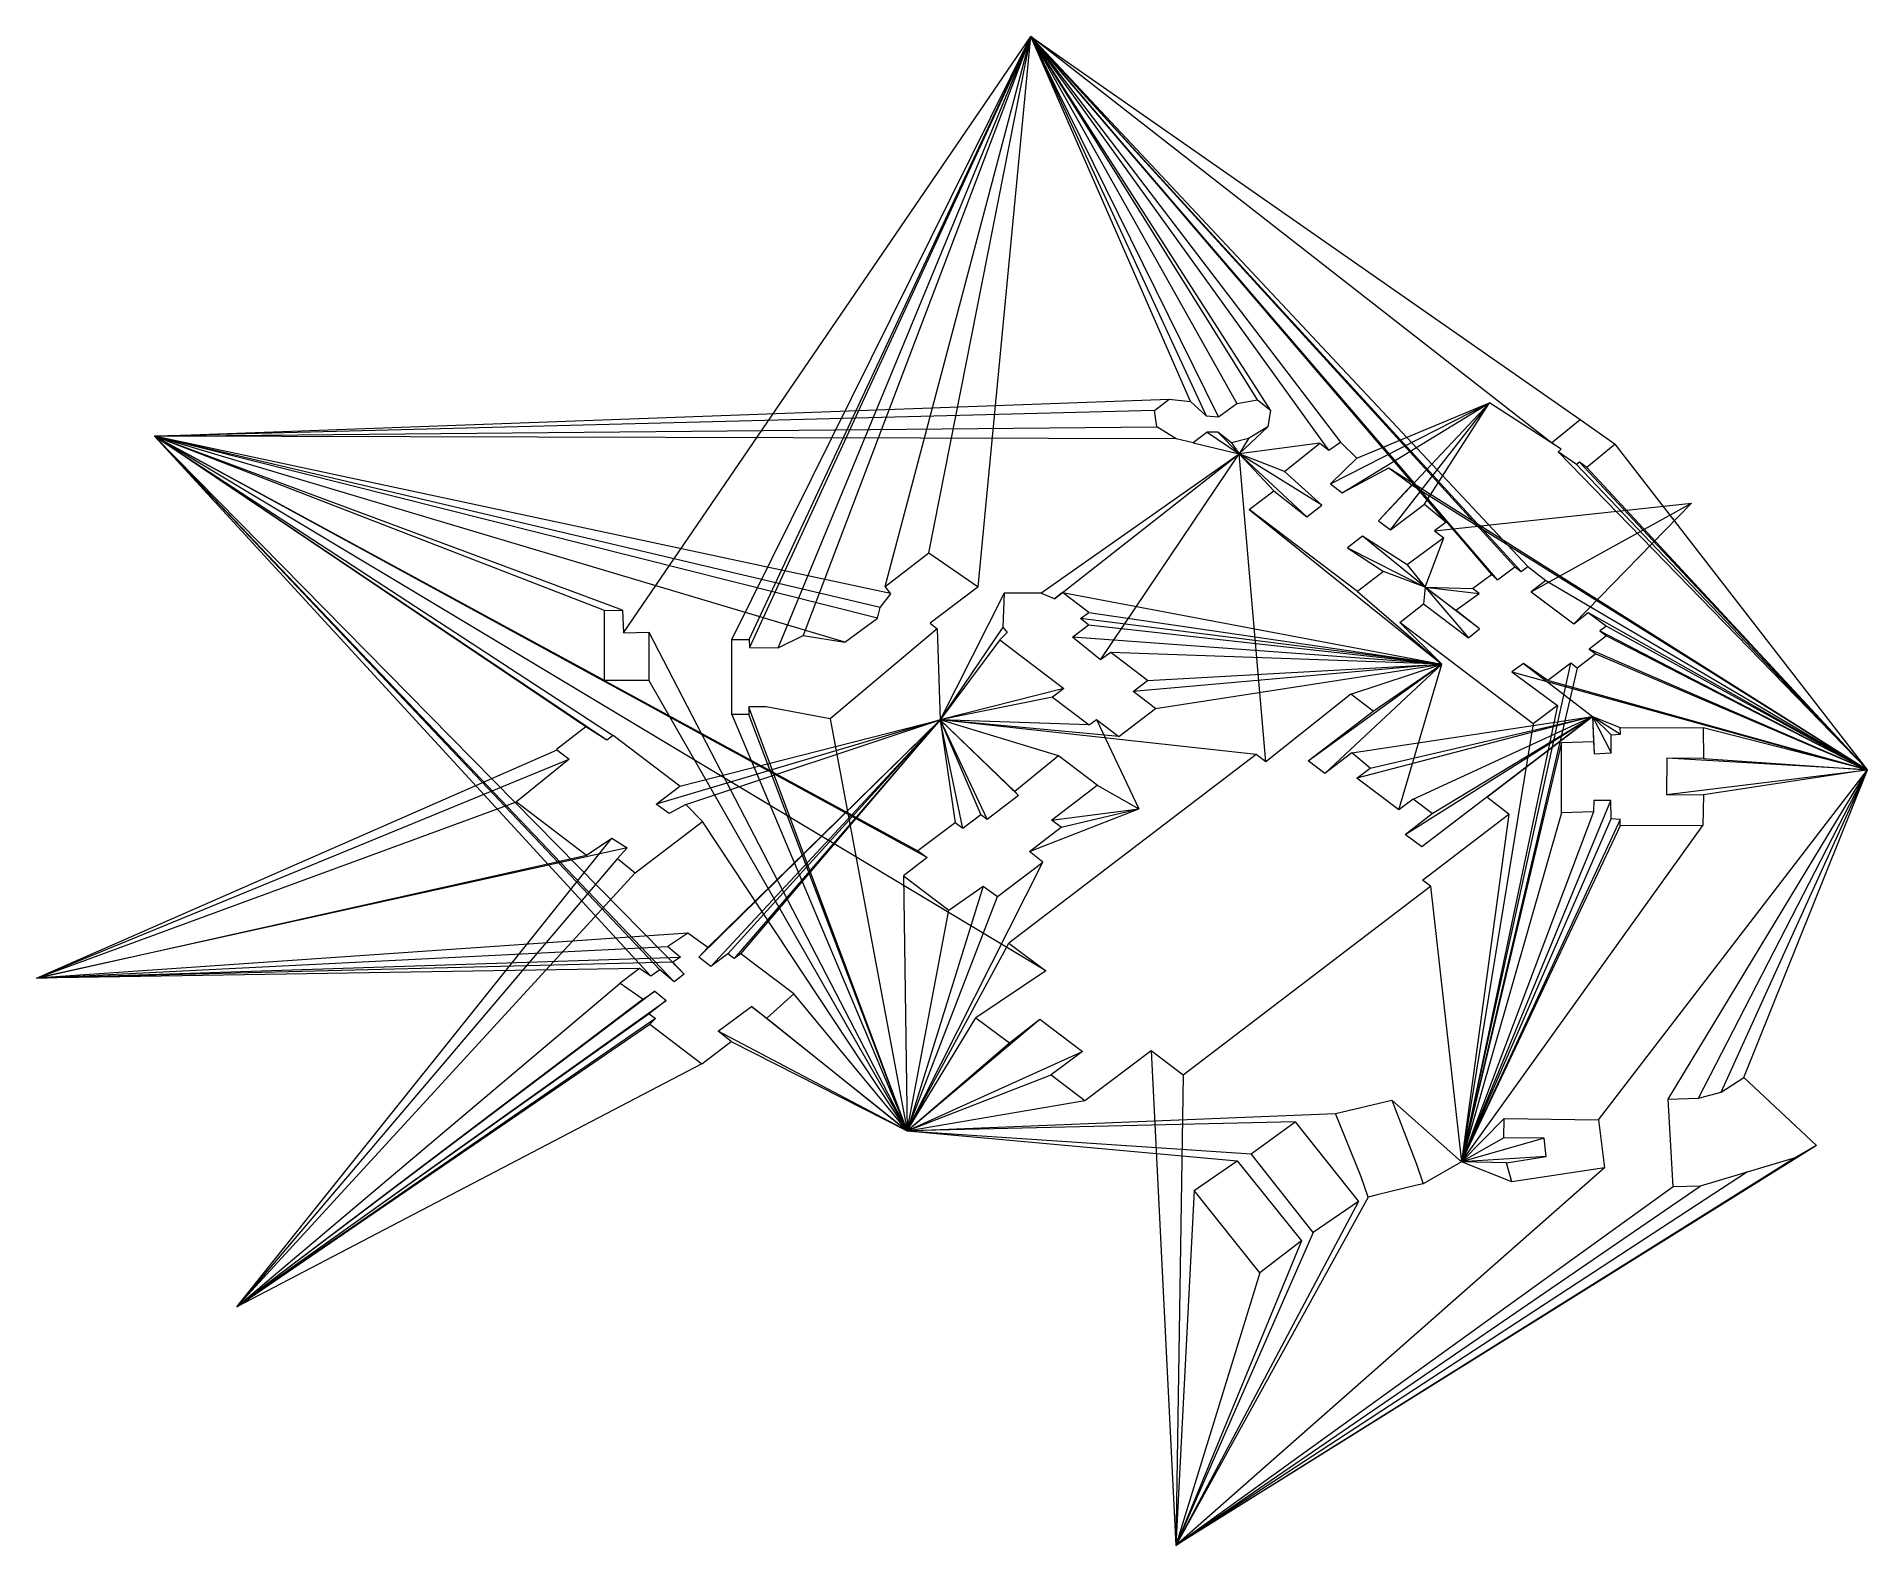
# Model space of a CAD drawing. Header units: metres. Extents: x 29.91727 to 29.92581, y 40.81831 to 40.82535.
import ezdxf

# ---------------------------------------------------------------- set-up
doc = ezdxf.new("R2010")
doc.units = ezdxf.units.M
doc.layers.add('DETAY', color=10, linetype='Continuous', lineweight=0)
doc.layers.add('POLIGON_AGI', color=210, linetype='Continuous', lineweight=0)

msp = doc.modelspace()

# ---------------------------------------------------------------- linework, layer by layer
at = {"layer": 'DETAY'}
for points in [[(29.9224954, 40.8235271, 399.3815918), (29.9224843, 40.823604, 396.15448), (29.9225532, 40.8236568, 396.15448), (29.9226525, 40.8236457, 399.3815918), (29.9227255, 40.8235796, 399.3815918), (29.9227828, 40.8235749, 399.3918152), (29.922868, 40.8236365, 396.2191467), (29.9229651, 40.823654, 396.0761719), (29.9230252, 40.8236052, 396.0761719), (29.9230127, 40.8235279, 399.3952026), (29.9229225, 40.8234729, 399.3918152), (29.9228433, 40.823453, 396.9067688), (29.922779, 40.8235025, 396.9067688), (29.9227296, 40.8235024, 396.9067688), (29.9226643, 40.8234529, 396.9067688), (29.9225854, 40.8234713, 399.3815918), (29.9224954, 40.8235271, 399.3815918)], [(29.9243677, 40.8234117, 382.8815613), (29.9243817, 40.8234233, 382.8815613), (29.9243366, 40.823453, 382.8815613), (29.9244694, 40.8235617, 382.8815613), (29.924633, 40.8234461, 382.8815613), (29.9245014, 40.8233376, 382.8815613), (29.9244673, 40.8233627, 382.8815613), (29.9244533, 40.8233516, 382.8815613), (29.9243677, 40.8234117, 382.8815613)], [(29.9229263, 40.8231418, 402.7249451), (29.9230408, 40.8232295, 402.7249451), (29.9231954, 40.8231085, 407.0998535), (29.923265, 40.8231617, 407.0998535), (29.9230906, 40.8233196, 403.8510132), (29.9232546, 40.8234511, 399.1665344), (29.923298, 40.823418, 399.1665344), (29.9233511, 40.8234566, 399.1665344), (29.9234285, 40.8233819, 399.1665344), (29.9233056, 40.8232614, 403.7013245), (29.9233595, 40.8232201, 396.3225098), (29.9235776, 40.8233358, 396.342926), (29.9236839, 40.8232564, 396.342926), (29.9235297, 40.8230891, 403.8237915), (29.9235856, 40.8230474, 403.8237915), (29.9237433, 40.8231673, 0), (29.9238439, 40.823083, 399.1903381), (29.9237905, 40.823042, 399.1903381), (29.9238341, 40.8230095, 399.1903381), (29.9236626, 40.8228843, 403.5584412), (29.9234537, 40.8230177, 403.5074158), (29.9233844, 40.8229627, 405.926178), (29.9235529, 40.8228534, 402.7623901), (29.9234304, 40.8227593, 402.7623901), (29.9229263, 40.8231418, 402.7249451)], [(29.9205126, 40.8225353, 396.9488831), (29.9205927, 40.8225358, 396.9488831), (29.9205948, 40.8224986, 404.5860291), (29.9207286, 40.8224966, 406.7541809), (29.920845, 40.822554, 406.9823303), (29.9210401, 40.8225234, 406.9823303), (29.9210401, 40.8225234, 406.9823303), (29.9211915, 40.8226356, 406.9619141), (29.9211915, 40.8226356, 406.9619141), (29.9212045, 40.8226857, 406.9619141), (29.9212537, 40.8227485, 406.9619141), (29.9212282, 40.8227832, 409.322113), (29.9214312, 40.8229405, 409.322113), (29.9216613, 40.8227813, 409.1790771), (29.9214373, 40.8226111, 409.1790771), (29.9214696, 40.8225858, 407.10495), (29.9209711, 40.8221655, 406.9823303), (29.9206718, 40.8222212, 404.5860291), (29.9205918, 40.8222219, 396.9488831), (29.9205922, 40.8221855, 396.9488831), (29.9205124, 40.8221857, 396.9488831), (29.9205126, 40.8225353, 396.9488831)], [(29.9236278, 40.8226151, 400.7547302), (29.9237394, 40.8227022, 400.7528687), (29.9239492, 40.8225431, 0), (29.9239997, 40.8225851, 398.3131409), (29.923889, 40.8226719, 0), (29.9239979, 40.8227503, 397.6190186), (29.9239673, 40.8227729, 396.138855), (29.9240555, 40.8228385, 396.1286316), (29.9240846, 40.8228137, 398.2314758), (29.9241645, 40.822875, 398.3539734), (29.9241949, 40.8228526, 398.3539734), (29.9242255, 40.8228761, 396.2715454), (29.9243101, 40.8228114, 396.2715454), (29.9242404, 40.8227583, 0), (29.9244395, 40.8226091, 0), (29.9245072, 40.8226624, 395.0159607), (29.9245924, 40.8225976, 395.0159607), (29.9245621, 40.8225759, 396.3123779), (29.924593, 40.8225522, 396.9248657), (29.9245117, 40.8224912, 396.2511292), (29.9245423, 40.8224681, 394.8832703), (29.9244564, 40.8224017, 394.8424377), (29.9244258, 40.8224256, 397.0065308), (29.9243194, 40.8223447, 0), (29.9242056, 40.8224245, 396.9963074), (29.9241516, 40.8223844, 0), (29.9243634, 40.8222283, 398.4560547), (29.9242505, 40.8221423, 0), (29.9236278, 40.8226151, 400.7547302)], [(29.9201254, 40.8225692, 383.6285095), (29.9201257, 40.8223444, 0), (29.9199189, 40.8223443, 0), (29.9199185, 40.8226708, 0), (29.9200025, 40.8226723, 0), (29.9200065, 40.8225669, 0), (29.9201254, 40.8225692, 383.6285095)], [(29.9217622, 40.8225345, 409.5939636), (29.9220614, 40.8223076, 407.2842407), (29.9220086, 40.8222674, 405.3424072), (29.9221793, 40.8221383, 405.3424072), (29.922213, 40.8221627, 405.3424072), (29.9223178, 40.8220834, 405.3935242), (29.9224893, 40.8222132, 405.4957275), (29.9223849, 40.822293, 405.3310242), (29.922452, 40.8223437, 405.3833008), (29.9222806, 40.8224746, 405.2299805), (29.9222324, 40.8224414, 0), (29.9221022, 40.8225464, 407.1411438), (29.9221758, 40.8226037, 409.6552734), (29.9221385, 40.8226331, 409.3078003), (29.9221778, 40.8226623, 409.2669067), (29.9220552, 40.8227546, 409.1749268), (29.9220168, 40.822726, 409.2567139), (29.9219538, 40.8227513, 409.4917603), (29.9217832, 40.8227512, 0), (29.921776, 40.8225931, 409.5939636), (29.9217964, 40.822569, 409.5939636), (29.9217622, 40.8225345, 409.5939636)], [(29.9216503, 40.8207715, 394.7359009), (29.9218069, 40.8206539, 394.7359009), (29.9219486, 40.8207646, 397.2654114), (29.922148, 40.8206147, 397.5003357), (29.9220026, 40.8205047, 394.5758972), (29.9221591, 40.8203856, 394.5758972), (29.9224682, 40.8206182, 397.2790222), (29.9226173, 40.8205051, 397.2790222), (29.923771, 40.8213856, 388.0292053), (29.9237348, 40.8214129, 388.0292053), (29.9241367, 40.8217213, 388.0292053), (29.9240341, 40.8217999, 388.0292053), (29.9237318, 40.8215693, 388.0292053), (29.9236539, 40.8216264, 389.8175354), (29.9237793, 40.8217241, 389.802948), (29.9236901, 40.8217916, 389.802948), (29.9236237, 40.8217408, 390.0982056), (29.9234285, 40.8218896, 390.0610352), (29.9234894, 40.8219357, 394.4461365), (29.9234045, 40.822007, 394.5515137), (29.9232794, 40.8219113, 394.5515137), (29.9232009, 40.8219698, 396.8681641), (29.9235042, 40.8222008, 396.8681641), (29.9234005, 40.82228, 396.8681641), (29.9230037, 40.8219655, 396.9226074), (29.9229579, 40.822, 396.9226074), (29.9218048, 40.8211197, 397.0917969), (29.9219765, 40.8209903, 397.0917969), (29.9216503, 40.8207715, 394.7359009)], [(29.9195075, 40.8217782, 0), (29.919835, 40.8215299, 0), (29.9199521, 40.8216095, 398.7487793), (29.9200248, 40.8215635, 0), (29.9199783, 40.821514, 402.6549377), (29.9200622, 40.8214476, 0), (29.9203755, 40.8216861, 0), (29.9202976, 40.8217667, 402.7094727), (29.9202195, 40.8217246, 0), (29.92016, 40.8217682, 398.8067322), (29.9202694, 40.8218514, 0), (29.9199581, 40.8220884, 395.6981812), (29.9199292, 40.8220665, 395.6981812), (29.9198318, 40.822128, 380.177063), (29.9196942, 40.8220234, 0), (29.9197531, 40.8219778, 380.7398071), (29.9195075, 40.8217782, 0)], [(29.9243822, 40.8217271, 0), (29.9243819, 40.8220554, 0), (29.9245312, 40.8220607, 382.0949707), (29.9245345, 40.8220027, 0), (29.9246145, 40.8220072, 386.4955444), (29.9246138, 40.8220915, 386.8222961), (29.9246575, 40.8220942, 386.8222961), (29.924657, 40.8221258, 386.8222961), (29.9250441, 40.8221244, 377.0613403), (29.9250444, 40.8219811, 377.0613403), (29.9248734, 40.8219818, 386.5466003), (29.9248727, 40.8218124, 381.9724426), (29.9250443, 40.8218114, 370.8535767), (29.9250425, 40.8216675, 370.8535767), (29.9246559, 40.8216669, 381.8218689), (29.9246559, 40.8216963, 381.8218689), (29.9246145, 40.8216992, 381.8218689), (29.924613, 40.8217852, 379.7628174), (29.924533, 40.8217851, 0), (29.9245318, 40.8217316, 379.7628174), (29.9243822, 40.8217271, 0)], [(29.9213134, 40.8214341, 402.6391296), (29.9215246, 40.8212739, 0), (29.9216855, 40.8213851, 397.9273071), (29.9217514, 40.8213366, 398.1419678), (29.9219637, 40.8214979, 402.5880432), (29.9219002, 40.8215476, 402.5880432), (29.922048, 40.8216606, 402.6697998), (29.9220035, 40.8216937, 402.6697998), (29.9222171, 40.8218562, 402.4449463), (29.9220358, 40.8219936, 0), (29.9218329, 40.8218273, 402.6595764), (29.9218502, 40.8218082, 402.6595764), (29.9217034, 40.8216969, 402.6595764), (29.9216732, 40.8217176, 402.6595764), (29.9215905, 40.8216548, 402.6595764), (29.9215536, 40.8216811, 402.6595764), (29.9213808, 40.8215493, 402.741333), (29.9214239, 40.8215183, 402.741333), (29.9213134, 40.8214341, 402.6391296)], [(29.9201298, 40.8207414, 389.8730469), (29.9203722, 40.8205572, 389.7810059), (29.9205089, 40.8206612, 389.6991882), (29.9204488, 40.8207089, 389.6991882), (29.9206041, 40.8208236, 398.8510437), (29.9206759, 40.820769, 398.2681885), (29.9208017, 40.8208829, 0), (29.9205538, 40.8210703, 398.8612671), (29.9205238, 40.8210473, 398.8919373), (29.9204937, 40.8210699, 398.8919373), (29.9204143, 40.821011, 398.8101501), (29.9203581, 40.8210536, 0), (29.9203998, 40.8210987, 394.3006897), (29.9203068, 40.8211667, 0), (29.9202143, 40.8211031, 392.1328735), (29.9202729, 40.8210533, 0), (29.9202378, 40.8210313, 394.3824768), (29.9202894, 40.8209742, 393.7996216), (29.9202428, 40.8209393, 396.8570557), (29.9201764, 40.8209948, 391.8363342), (29.9201353, 40.8209647, 0), (29.9200814, 40.8210011, 389.8014526), (29.9199908, 40.8209322, 0), (29.9200982, 40.8208575, 392.0817566), (29.9201532, 40.8208948, 0), (29.9202065, 40.8208518, 392.0817566), (29.9201266, 40.8207905, 389.8730469), (29.920157, 40.8207676, 389.8730469), (29.9201298, 40.8207414, 389.8730469)], [(29.9248808, 40.8203914, 352.2622681), (29.9250215, 40.820396, 352.1921692), (29.9251269, 40.8204237, 353.9378967), (29.9252332, 40.8204931, 352.2558899), (29.9255726, 40.8201764, 352.1998291), (29.9254722, 40.8201189, 352.3119507), (29.9250296, 40.8199857, 352.2138367), (29.9249028, 40.8199826, 352.2202148), (29.9248808, 40.8203914, 352.2622681)], [(29.9233283, 40.8203253, 396.6838989), (29.9235904, 40.820387, 396.4338989), (29.9237061, 40.8200885, 396.4338989), (29.923738, 40.8199973, 399.7762451), (29.9237021, 40.8199893, 396.4338989), (29.923523, 40.8199461, 396.4338989), (29.9234815, 40.8199347, 396.7463989), (29.9234478, 40.8200291, 396.7463989), (29.9233283, 40.8203253, 396.6838989)], [(29.9229344, 40.8201367, 489.9692993), (29.9231407, 40.8202857, 489.8964844), (29.9234361, 40.8199149, 489.6887512), (29.9232241, 40.8197692, 489.8197937), (29.9229344, 40.8201367, 489.9692993)], [(29.924555, 40.8202959, 374.2978516), (29.9245825, 40.8200711, 374.1547852), (29.9241504, 40.8200068, 374.3182983), (29.9241265, 40.8200952, 375.0984802), (29.9243115, 40.8201236, 374.9281311), (29.9243021, 40.8202091, 376.7303772), (29.9241129, 40.8202111, 375.0644226), (29.9241152, 40.820302, 374.4375305), (29.924555, 40.8202959, 374.2978516)], [(29.9228695, 40.8201037, 489.9850464), (29.9231703, 40.8197311, 489.8466492), (29.9229753, 40.8195825, 489.9152832), (29.9226688, 40.8199662, 490.0438232), (29.9228695, 40.8201037, 489.9850464)]]:
    msp.add_polyline3d(points, close=True, dxfattribs=at)
at = {"layer": 'POLIGON_AGI'}
for p, q in [((29.9200065, 40.8225669, 490.8586731), (29.9219068, 40.8253476, 491.2818909)), ((29.9205126, 40.8225353, 396.9488831), (29.9219068, 40.8253476, 491.2818909)), ((29.9205927, 40.8225358, 396.9488831), (29.9219068, 40.8253476, 491.2818909)), ((29.9219068, 40.8253476, 491.2818909), (29.9205948, 40.8224986, 404.5860291)), ((29.9207286, 40.8224966, 406.7541809), (29.9219068, 40.8253476, 491.2818909)), ((29.9219068, 40.8253476, 491.2818909), (29.920845, 40.822554, 406.9823303)), ((29.9212282, 40.8227832, 409.322113), (29.9219068, 40.8253476, 491.2818909)), ((29.9214312, 40.8229405, 409.322113), (29.9219068, 40.8253476, 491.2818909)), ((29.9216613, 40.8227813, 409.1790771), (29.9219068, 40.8253476, 491.2818909)), ((29.9226525, 40.8236457, 399.3815918), (29.9219068, 40.8253476, 491.2818909)), ((29.9219068, 40.8253476, 491.2818909), (29.9227255, 40.8235796, 399.3815918)), ((29.9227828, 40.8235749, 399.3918152), (29.9219068, 40.8253476, 491.2818909)), ((29.9219068, 40.8253476, 491.2818909), (29.922868, 40.8236365, 396.2191467)), ((29.9229651, 40.823654, 396.0761719), (29.9219068, 40.8253476, 491.2818909)), ((29.9230252, 40.8236052, 396.0761719), (29.9219068, 40.8253476, 491.2818909)), ((29.923298, 40.823418, 399.1665344), (29.9219068, 40.8253476, 491.2818909)), ((29.9219068, 40.8253476, 491.2818909), (29.9233511, 40.8234566, 399.1665344)), ((29.9242255, 40.8228761, 396.2715454), (29.9219068, 40.8253476, 491.2818909)), ((29.9219068, 40.8253476, 491.2818909), (29.9240555, 40.8228385, 396.1286316)), ((29.9240846, 40.8228137, 398.2314758), (29.9219068, 40.8253476, 491.2818909)), ((29.9219068, 40.8253476, 491.2818909), (29.9241645, 40.822875, 398.3539734)), ((29.9241949, 40.8228526, 398.3539734), (29.9219068, 40.8253476, 491.2818909)), ((29.9219068, 40.8253476, 491.2818909), (29.9244694, 40.8235617, 382.8815613)), ((29.9243366, 40.823453, 382.8815613), (29.9219068, 40.8253476, 491.2818909)), ((29.9238439, 40.823083, 399.1903381), (29.9219068, 40.8253476, 491.2818909)), ((29.9178194, 40.8234847, 493.1636963), (29.9225532, 40.8236568, 396.15448)), ((29.9233056, 40.8232614, 403.7013245), (29.9240472, 40.8236397, 490.0517273)), ((29.9233595, 40.8232201, 396.3225098), (29.9240472, 40.8236397, 490.0517273)), ((29.9234285, 40.8233819, 399.1665344), (29.9240472, 40.8236397, 490.0517273)), ((29.9235297, 40.8230891, 403.8237915), (29.9240472, 40.8236397, 490.0447693)), ((29.9235856, 40.8230474, 403.8237915), (29.9240472, 40.8236397, 490.0517273)), ((29.9237433, 40.8231673, 490.0849304), (29.9240472, 40.8236397, 490.0517273)), ((29.9243817, 40.8234233, 382.8815613), (29.9240472, 40.8236397, 490.0517273)), ((29.9224843, 40.823604, 396.15448), (29.9178194, 40.8234847, 493.1636963)), ((29.9178194, 40.8234847, 493.1636963), (29.9224954, 40.8235271, 399.3815918)), ((29.9228789, 40.8234022, 490.4718018), (29.9230127, 40.8235279, 399.3952026)), ((29.9202894, 40.8209742, 393.7996216), (29.9178194, 40.8234847, 493.1636963)), ((29.9178194, 40.8234847, 493.1636963), (29.9202428, 40.8209393, 396.8570557)), ((29.9201764, 40.8209948, 391.8363342), (29.9178194, 40.8234847, 493.1636963)), ((29.9178194, 40.8234847, 493.1636963), (29.9201353, 40.8209647, 490.8206482)), ((29.9198318, 40.822128, 380.177063), (29.9178194, 40.8234847, 493.1636963)), ((29.9199185, 40.8226708, 490.8881836), (29.9178194, 40.8234847, 493.1636963)), ((29.9200025, 40.8226723, 490.8608093), (29.9178194, 40.8234847, 493.1636963)), ((29.9199189, 40.8223443, 490.8847351), (29.9178194, 40.8234847, 493.1636963)), ((29.9212522, 40.8227504, 406.9619141), (29.9178194, 40.8234847, 493.1636963)), ((29.9212045, 40.8226857, 406.9619141), (29.9178194, 40.8234847, 493.1636963)), ((29.9211915, 40.8226356, 406.9619141), (29.9178194, 40.8234847, 493.1636963)), ((29.9210401, 40.8225234, 406.9823303), (29.9178194, 40.8234847, 493.1636963)), ((29.9219765, 40.8209903, 397.0917969), (29.9178194, 40.8234847, 493.1636963)), ((29.9214239, 40.8215183, 402.741333), (29.9178194, 40.8234847, 493.1636963)), ((29.9178194, 40.8234847, 493.1636963), (29.9213808, 40.8215493, 402.741333)), ((29.9199292, 40.8220665, 395.6981812), (29.9178194, 40.8234847, 493.1636963)), ((29.9178194, 40.8234847, 493.1636963), (29.9199581, 40.8220884, 395.6981812)), ((29.9225854, 40.8234713, 399.3815918), (29.9178194, 40.8234847, 493.1636963)), ((29.9226643, 40.8234529, 396.9067688), (29.9228789, 40.8234022, 490.4718018)), ((29.9227296, 40.8235024, 396.9067688), (29.9228789, 40.8234022, 490.4718018)), ((29.922779, 40.8235025, 396.9067688), (29.9228789, 40.8234022, 490.4718018)), ((29.9228433, 40.823453, 396.9067688), (29.9228789, 40.8234022, 490.4718018)), ((29.9229225, 40.8234729, 399.3918152), (29.9228789, 40.8234022, 490.4718018)), ((29.9232546, 40.8234511, 399.1665344), (29.9228789, 40.8234022, 490.4718018)), ((29.9258095, 40.8219284, 489.024353), (29.924633, 40.8234461, 382.8815613)), ((29.9219538, 40.8227513, 409.4917603), (29.9228789, 40.8234022, 490.4718018)), ((29.9220168, 40.822726, 409.2567139), (29.9228789, 40.8234022, 490.4718018)), ((29.9222324, 40.8224414, 490.31073), (29.9228789, 40.8234022, 490.4718018)), ((29.9230408, 40.8232295, 402.7249451), (29.9228789, 40.8234022, 490.4718018)), ((29.9231954, 40.8231085, 407.0998535), (29.9228789, 40.8234022, 490.4718018)), ((29.923265, 40.8231617, 407.0998535), (29.9228789, 40.8234022, 490.4718018)), ((29.9230906, 40.8233196, 403.8510132), (29.9228789, 40.8234022, 490.4718018)), ((29.9230037, 40.8219655, 396.9226074), (29.9228789, 40.8234022, 490.4718018)), ((29.9243677, 40.8234117, 382.8815613), (29.9258095, 40.8219284, 489.024353)), ((29.9258095, 40.8219284, 489.024353), (29.9244673, 40.8233627, 382.8815613)), ((29.9235776, 40.8233358, 396.342926), (29.9258095, 40.8219284, 489.024353)), ((29.9244533, 40.8233516, 382.8815613), (29.9258095, 40.8219284, 489.024353)), ((29.9245014, 40.8233376, 382.8815613), (29.9258095, 40.8219284, 489.024353)), ((29.9236839, 40.8232564, 396.342926), (29.9258095, 40.8219284, 489.024353)), ((29.9229263, 40.8231418, 402.7249451), (29.9238246, 40.8224199, 490.2850037)), ((29.9237905, 40.823042, 399.1903381), (29.9249889, 40.823172, 489.7881165)), ((29.9242404, 40.8227583, 489.9188232), (29.9249889, 40.823172, 489.7881165)), ((29.9244395, 40.8226091, 489.8273926), (29.9249889, 40.823172, 489.7881165)), ((29.9237464, 40.8227794, 490.4590149), (29.9234537, 40.8230177, 403.5074158)), ((29.9233844, 40.8229627, 405.926178), (29.9237464, 40.8227794, 490.4590149)), ((29.9237464, 40.8227794, 490.4590149), (29.9238341, 40.8230095, 399.1903381)), ((29.9237464, 40.8227794, 490.4590149), (29.9235529, 40.8228534, 402.7623901)), ((29.9236626, 40.8228843, 403.5584412), (29.9237464, 40.8227794, 490.4590149)), ((29.9234304, 40.8227593, 402.7623901), (29.9238246, 40.8224199, 490.2850037)), ((29.9237464, 40.8227794, 490.4590149), (29.9237394, 40.8227022, 400.7528687)), ((29.9237464, 40.8227794, 490.4590149), (29.9239673, 40.8227729, 396.138855)), ((29.9237464, 40.8227794, 490.4590149), (29.9239979, 40.8227503, 397.6190186)), ((29.9237464, 40.8227794, 490.4590149), (29.923889, 40.8226719, 490.0479431)), ((29.9237464, 40.8227794, 490.4590149), (29.9239492, 40.8225431, 489.9040222)), ((29.9239997, 40.8225851, 398.3131409), (29.9237464, 40.8227794, 490.4590149)), ((29.9243101, 40.8228114, 396.2715454), (29.9258095, 40.8219284, 489.024353)), ((29.9217832, 40.8227512, 490.4961548), (29.9214837, 40.8221604, 490.7785645)), ((29.9220552, 40.8227546, 409.1749268), (29.9238246, 40.8224199, 490.2850037)), ((29.9214696, 40.8225858, 407.10495), (29.9214837, 40.8221604, 490.7785645)), ((29.921776, 40.8225931, 409.5939636), (29.9214837, 40.8221604, 490.7785645)), ((29.9238246, 40.8224199, 490.2850037), (29.9221385, 40.8226331, 409.3078003)), ((29.9221758, 40.8226037, 409.6552734), (29.9238246, 40.8224199, 490.2850037)), ((29.9221778, 40.8226623, 409.2669067), (29.9238246, 40.8224199, 490.2850037)), ((29.9238246, 40.8224199, 490.2850037), (29.9236278, 40.8226151, 400.7547302)), ((29.9245072, 40.8226624, 395.0159607), (29.9258095, 40.8219284, 489.024353)), ((29.9245924, 40.8225976, 395.0159607), (29.9258095, 40.8219284, 489.024353)), ((29.9201254, 40.8225692, 383.6285095), (29.9213308, 40.8202438, 490.3053894)), ((29.9217622, 40.8225345, 409.5939636), (29.9214837, 40.8221604, 490.7785645)), ((29.9238246, 40.8224199, 490.2850037), (29.9221022, 40.8225464, 407.1411438)), ((29.9245621, 40.8225759, 396.3123779), (29.9258095, 40.8219284, 489.024353)), ((29.924593, 40.8225522, 396.9248657), (29.9258095, 40.8219284, 489.024353)), ((29.9238246, 40.8224199, 490.2850037), (29.9222806, 40.8224746, 405.2299805)), ((29.9238246, 40.8224199, 490.2850037), (29.9223849, 40.822293, 405.3310242)), ((29.922452, 40.8223437, 405.3833008), (29.9238246, 40.8224199, 490.2850037)), ((29.9224893, 40.8222132, 405.4957275), (29.9238246, 40.8224199, 490.2850037)), ((29.9232009, 40.8219698, 396.8681641), (29.9238246, 40.8224199, 490.2850037)), ((29.9232794, 40.8219113, 394.5515137), (29.9238246, 40.8224199, 490.2850037)), ((29.9234005, 40.82228, 396.8681641), (29.9238246, 40.8224199, 490.2850037)), ((29.9235042, 40.8222008, 396.8681641), (29.9238246, 40.8224199, 490.2850037)), ((29.9236237, 40.8217408, 390.0982056), (29.9238246, 40.8224199, 489.663147)), ((29.9239159, 40.8200987, 488.9100037), (29.9244258, 40.8224256, 397.0065308)), ((29.9242056, 40.8224245, 396.9963074), (29.9245266, 40.822177, 489.3129883)), ((29.9258095, 40.8219284, 489.024353), (29.9245117, 40.8224912, 396.2511292)), ((29.9245423, 40.8224681, 394.8832703), (29.9258095, 40.8219284, 489.024353)), ((29.9201257, 40.8223444, 490.8190613), (29.9213308, 40.8202438, 490.3053894)), ((29.9244564, 40.8224017, 394.8424377), (29.9239159, 40.8200987, 488.9100037)), ((29.9241516, 40.8223844, 489.9751282), (29.9258095, 40.8219284, 489.024353)), ((29.9258095, 40.8219284, 489.024353), (29.9243194, 40.8223447, 489.9267578)), ((29.9220614, 40.8223076, 407.2842407), (29.9214837, 40.8221604, 490.7785645)), ((29.9220086, 40.8222674, 405.3424072), (29.9214837, 40.8221604, 490.7785645)), ((29.9214837, 40.8221604, 490.7785645), (29.92016, 40.8217682, 398.8067322)), ((29.9202694, 40.8218514, 490.7709656), (29.9214837, 40.8221604, 490.7785645)), ((29.9202976, 40.8217667, 402.7094727), (29.9214837, 40.8221604, 490.7785645)), ((29.9203581, 40.8210536, 490.7153931), (29.9214837, 40.8221604, 490.7785645)), ((29.9214837, 40.8221604, 490.7785645), (29.9203998, 40.8210987, 394.3006897)), ((29.9204143, 40.821011, 398.8101501), (29.9214837, 40.8221604, 490.7785645)), ((29.9204937, 40.8210699, 398.8919373), (29.9214837, 40.8221604, 490.7785645)), ((29.9205124, 40.8221857, 396.9488831), (29.9213308, 40.8202438, 490.3053894)), ((29.9214837, 40.8221604, 490.7785645), (29.9205238, 40.8210473, 398.8919373)), ((29.9205538, 40.8210703, 398.8612671), (29.9214837, 40.8221604, 490.7785645)), ((29.9213308, 40.8202438, 490.3053894), (29.9205918, 40.8222199, 396.9488831)), ((29.9213308, 40.8202438, 490.3053894), (29.9205922, 40.8221855, 396.9488831)), ((29.9209711, 40.8221655, 406.9823303), (29.9213308, 40.8202438, 490.3053894)), ((29.9214837, 40.8221604, 490.7785645), (29.9215536, 40.8216811, 402.6595764)), ((29.9215905, 40.8216548, 402.6595764), (29.9214837, 40.8221604, 490.7785645)), ((29.9214837, 40.8221604, 490.7785645), (29.9216732, 40.8217176, 402.6595764)), ((29.9214837, 40.8221604, 490.7785645), (29.9217034, 40.8216969, 402.6595764)), ((29.9218502, 40.8218082, 402.6595764), (29.9214837, 40.8221604, 490.7785645)), ((29.9218329, 40.8218273, 402.6595764), (29.9214837, 40.8221604, 490.7785645)), ((29.9220358, 40.8219936, 490.4563293), (29.9214837, 40.8221604, 490.7785645)), ((29.9221793, 40.8221383, 405.3424072), (29.9214837, 40.8221604, 490.7785645)), ((29.9223178, 40.8220834, 405.3935242), (29.9214837, 40.8221604, 490.7785645)), ((29.9229579, 40.822, 396.9226074), (29.9214837, 40.8221604, 490.7785645)), ((29.922213, 40.8221627, 405.3424072), (29.9224109, 40.8217461, 490.215271)), ((29.9234045, 40.822007, 394.5515137), (29.9245266, 40.822177, 489.3129883)), ((29.9245266, 40.822177, 489.3129883), (29.9234285, 40.8218896, 390.0610352)), ((29.9234894, 40.8219357, 394.4461365), (29.9245266, 40.822177, 489.3129883)), ((29.9236539, 40.8216264, 389.8175354), (29.9245266, 40.822177, 489.3129883)), ((29.9236901, 40.8217916, 389.802948), (29.9245266, 40.822177, 489.3129883)), ((29.9245266, 40.822177, 489.3129883), (29.9237318, 40.8215693, 388.0292053)), ((29.9237793, 40.8217241, 389.802948), (29.9245266, 40.822177, 489.3129883)), ((29.9243634, 40.8222283, 398.4560547), (29.9239159, 40.8200987, 488.9100037)), ((29.9240341, 40.8217999, 388.0292053), (29.9245266, 40.822177, 489.3129883)), ((29.9245266, 40.822177, 489.3129883), (29.9245312, 40.8220607, 382.0949707)), ((29.9245266, 40.822177, 489.3129883), (29.9245345, 40.8220027, 489.5667725)), ((29.9245266, 40.822177, 489.3129883), (29.9246145, 40.8220072, 386.4955444)), ((29.9246138, 40.8220915, 386.8222961), (29.9245266, 40.822177, 489.3129883)), ((29.9245266, 40.822177, 489.3129883), (29.9246575, 40.8220942, 386.8222961)), ((29.9245266, 40.822177, 489.3129883), (29.924657, 40.8221258, 386.8222961)), ((29.9242505, 40.8221423, 489.9916382), (29.9239159, 40.8200987, 488.9100037)), ((29.9258095, 40.8219284, 489.024353), (29.9250441, 40.8221244, 377.0613403)), ((29.9243819, 40.8220554, 489.9561157), (29.9239159, 40.8200987, 488.9100037)), ((29.924555, 40.8202959, 374.2978516), (29.9258095, 40.8219284, 489.024353)), ((29.9248727, 40.8218124, 381.9724426), (29.9258095, 40.8219284, 489.024353)), ((29.9258095, 40.8219284, 489.024353), (29.9248734, 40.8219818, 386.5466003)), ((29.9248808, 40.8203914, 352.2622681), (29.9258095, 40.8219284, 489.024353)), ((29.9250215, 40.820396, 352.1921692), (29.9258095, 40.8219284, 489.024353)), ((29.9258095, 40.8219284, 489.024353), (29.9250443, 40.8218114, 370.8535767)), ((29.9250444, 40.8219811, 377.0613403), (29.9258095, 40.8219284, 489.024353)), ((29.9251269, 40.8204237, 353.9378967), (29.9258095, 40.8219284, 489.024353)), ((29.9252332, 40.8204931, 352.2558899), (29.9258095, 40.8219284, 489.024353)), ((29.9222171, 40.8218562, 402.4449463), (29.9224109, 40.8217461, 490.215271)), ((29.9219002, 40.8215476, 402.5880432), (29.9224109, 40.8217461, 490.215271)), ((29.9220035, 40.8216937, 402.6697998), (29.9224109, 40.8217461, 490.215271)), ((29.922048, 40.8216606, 402.6697998), (29.9224109, 40.8217461, 490.215271)), ((29.9239159, 40.8200987, 488.9100037), (29.924613, 40.8217852, 379.7628174)), ((29.9245318, 40.8217316, 379.7628174), (29.9239159, 40.8200987, 488.9100037)), ((29.9213308, 40.8202438, 490.3053894), (29.9203755, 40.8216861, 490.7446594)), ((29.9243822, 40.8217271, 489.9223938), (29.9239159, 40.8200987, 488.9100037)), ((29.9241367, 40.8217213, 388.0292053), (29.9239159, 40.8200987, 488.9100037)), ((29.9239159, 40.8200987, 488.9100037), (29.9246145, 40.8216992, 381.8218689)), ((29.9246559, 40.8216963, 381.8218689), (29.9239159, 40.8200987, 488.9100037)), ((29.9239159, 40.8200987, 488.9100037), (29.9250425, 40.8216675, 370.8535767)), ((29.9246559, 40.8216669, 381.8218689), (29.9239159, 40.8200987, 488.9100037)), ((29.9200248, 40.8215635, 490.8753967), (29.9172693, 40.8209566, 494.8523254)), ((29.9182038, 40.8194229, 491.5633545), (29.9199521, 40.8216095, 398.7487793)), ((29.9199783, 40.821514, 402.6549377), (29.9182038, 40.8194229, 491.5633545)), ((29.9213308, 40.8202438, 490.3053894), (29.9219637, 40.8214979, 402.5880432)), ((29.9200622, 40.8214476, 490.8607788), (29.9182038, 40.8194229, 491.5633545)), ((29.9213134, 40.8214341, 402.6391296), (29.9213308, 40.8202438, 490.3053894)), ((29.9216855, 40.8213851, 397.9273071), (29.9213308, 40.8202438, 490.3053894)), ((29.9213308, 40.8202438, 490.3053894), (29.9217514, 40.8213366, 398.1419678)), ((29.923771, 40.8213856, 388.0292053), (29.9239159, 40.8200987, 488.9100037)), ((29.9213308, 40.8202438, 490.3053894), (29.9215246, 40.8212739, 490.49823)), ((29.9203068, 40.8211667, 490.7870789), (29.9172693, 40.8209566, 494.8523254)), ((29.9172693, 40.8209566, 494.8523254), (29.9202143, 40.8211031, 392.1328735)), ((29.9172693, 40.8209566, 494.8523254), (29.9202729, 40.8210533, 490.7918091)), ((29.9213308, 40.8202438, 490.3053894), (29.9218048, 40.8211197, 397.0917969)), ((29.9202378, 40.8210313, 394.3824768), (29.9172693, 40.8209566, 494.8523254)), ((29.9200814, 40.8210011, 389.8014526), (29.9172693, 40.8209566, 494.8523254)), ((29.9182038, 40.8194229, 491.5633545), (29.9199908, 40.8209322, 490.8675232)), ((29.9201532, 40.8208948, 490.8185425), (29.9182038, 40.8194229, 491.5633545)), ((29.9213308, 40.8202438, 490.3053894), (29.9208017, 40.8208829, 490.6046448)), ((29.9200982, 40.8208575, 392.0817566), (29.9182038, 40.8194229, 491.5633545)), ((29.9182038, 40.8194229, 491.5633545), (29.9202065, 40.8208518, 392.0817566)), ((29.9213308, 40.8202438, 490.3053894), (29.9206041, 40.8208236, 398.8510437)), ((29.9201266, 40.8207905, 389.8730469), (29.9182038, 40.8194229, 491.5633545)), ((29.920157, 40.8207676, 389.8730469), (29.9182038, 40.8194229, 491.5633545)), ((29.9182038, 40.8194229, 491.5633545), (29.9201298, 40.8207414, 389.8730469)), ((29.9213308, 40.8202438, 490.3053894), (29.9204488, 40.8207089, 389.6991882)), ((29.9206759, 40.820769, 398.2681885), (29.9213308, 40.8202438, 490.3053894)), ((29.9213308, 40.8202438, 490.3053894), (29.9216503, 40.8207715, 394.7359009)), ((29.9213308, 40.8202438, 490.3053894), (29.9219486, 40.8207646, 397.2654114)), ((29.9205089, 40.8206612, 389.6991882), (29.9213308, 40.8202438, 490.3053894)), ((29.9213308, 40.8202438, 490.3053894), (29.9218069, 40.8206539, 394.7359009)), ((29.9203722, 40.8205572, 389.7810059), (29.9182038, 40.8194229, 491.5633545)), ((29.9213308, 40.8202438, 490.3053894), (29.922148, 40.8206147, 397.5003357)), ((29.9224682, 40.8206182, 397.2790222), (29.9225837, 40.8183106, 489.5697021)), ((29.9213308, 40.8202438, 490.3053894), (29.9220026, 40.8205047, 394.5758972)), ((29.9226173, 40.8205051, 397.2790222), (29.9225837, 40.8183106, 489.5697021)), ((29.9213308, 40.8202438, 490.3053894), (29.9221591, 40.8203856, 394.5758972)), ((29.9235904, 40.820387, 396.4338989), (29.9239159, 40.8200987, 488.9100037)), ((29.9213308, 40.8202438, 490.3053894), (29.9233283, 40.8203253, 396.6838989)), ((29.9231407, 40.8202857, 489.8964844), (29.9213308, 40.8202438, 490.3053894)), ((29.9241152, 40.820302, 374.4375305), (29.9239159, 40.8200987, 488.9100037)), ((29.9213308, 40.8202438, 490.3053894), (29.9229344, 40.8201367, 489.9692993)), ((29.9213308, 40.8202438, 490.3053894), (29.9228695, 40.8201037, 489.9850464)), ((29.9241129, 40.8202111, 375.0644226), (29.9239159, 40.8200987, 488.9100037)), ((29.9243021, 40.8202091, 376.7303772), (29.9239159, 40.8200987, 488.9100037)), ((29.9255726, 40.8201764, 352.1998291), (29.9225837, 40.8183106, 489.5697021)), ((29.9254722, 40.8201189, 352.3119507), (29.9225837, 40.8183106, 489.5697021)), ((29.9243115, 40.8201236, 374.9281311), (29.9239159, 40.8200987, 488.9100037)), ((29.9245825, 40.8200711, 374.1547852), (29.9225837, 40.8183106, 489.5697021)), ((29.9252509, 40.8200523, 352.2629089), (29.9225837, 40.8183106, 489.5697021)), ((29.9239159, 40.8200987, 488.9100037), (29.923738, 40.8199973, 399.7762451)), ((29.9241504, 40.8200068, 374.3182983), (29.9239159, 40.8200987, 488.9100037)), ((29.9241265, 40.8200952, 375.0984802), (29.9239159, 40.8200987, 488.9100037)), ((29.9225837, 40.8183106, 489.5697021), (29.9250296, 40.8199857, 352.2138367)), ((29.9249028, 40.8199826, 352.2202148), (29.9225837, 40.8183106, 489.5697021)), ((29.9226688, 40.8199662, 490.0438232), (29.9225837, 40.8183106, 489.5697021)), ((29.9234815, 40.8199347, 396.7463989), (29.9225837, 40.8183106, 489.5697021)), ((29.9234361, 40.8199149, 489.6887512), (29.9225837, 40.8183106, 489.5697021)), ((29.9232241, 40.8197692, 489.8197937), (29.9225837, 40.8183106, 489.5697021)), ((29.9231703, 40.8197311, 489.8466492), (29.9225837, 40.8183106, 489.5697021)), ((29.9229753, 40.8195825, 489.9152832), (29.9225837, 40.8183106, 489.5697021))]:
    msp.add_line(p, q, dxfattribs=at)
for points in [[(29.9172693, 40.8209566, 494.8523254), (29.9196973, 40.822021, 491.0003967)], [(29.9172693, 40.8209566, 494.8523254), (29.9197531, 40.8219778, 380.7398071)], [(29.9172693, 40.8209566, 494.8523254), (29.9195075, 40.8217782, 491.0545654)], [(29.9172693, 40.8209566, 494.8523254), (29.919835, 40.8215299, 490.9306335)]]:
    msp.add_polyline3d(points, dxfattribs=at)

doc.saveas('drawing.dxf')
